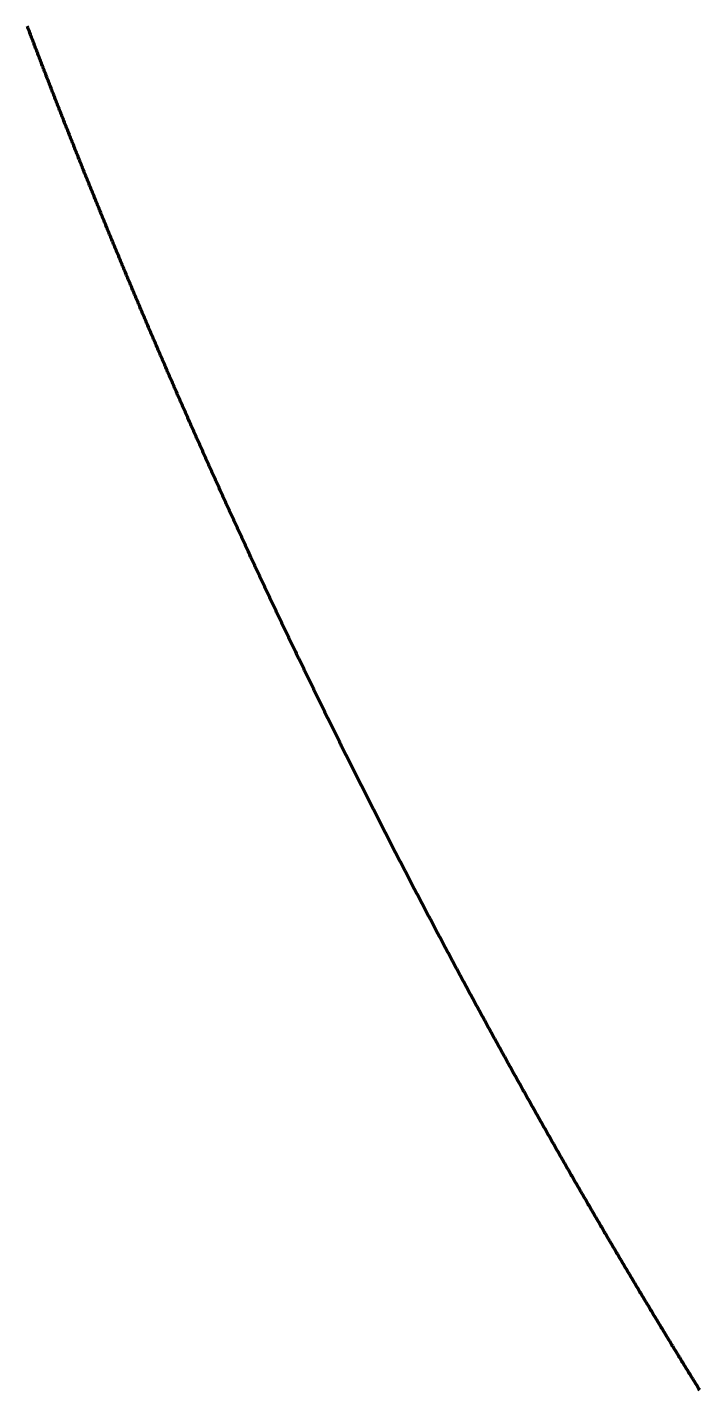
# Model space of a CAD drawing. Header units: metres. Extents: x 84843 to 90196, y 2281619 to 2289011.
# Drawn here: x 86929.4 to 87157.4, y 2286700.7 to 2287162.6 of the extents above; entities that cross this region are included whole.
import ezdxf

# ---------------------------------------------------------------- set-up
doc = ezdxf.new("R2010")
doc.units = ezdxf.units.M
doc.layers.add('Linje - 1', color=5, linetype='Continuous', lineweight=200)

msp = doc.modelspace()

# ---------------------------------------------------------------- linework, layer by layer
at = {"layer": 'Linje - 1'}
msp.add_polyline3d([(87157.44, 2286700.48, 53.25), (87157.17, 2286700.9, 53.26), (87156.91, 2286701.33, 53.27), (87156.65, 2286701.76, 53.28), (87156.39, 2286702.18, 53.29), (87156.12, 2286702.61, 53.3), (87155.86, 2286703.03, 53.31), (87155.6, 2286703.46, 53.32), (87155.34, 2286703.88, 53.33), (87155.07, 2286704.31, 53.34), (87154.81, 2286704.73, 53.35), (87154.55, 2286705.16, 53.36), (87154.29, 2286705.59, 53.37), (87154.03, 2286706.01, 53.38), (87153.76, 2286706.44, 53.39), (87153.5, 2286706.86, 53.4), (87153.24, 2286707.29, 53.41), (87152.98, 2286707.72, 53.42), (87152.72, 2286708.14, 53.43), (87152.46, 2286708.57, 53.44), (87152.19, 2286708.99, 53.45), (87151.93, 2286709.42, 53.46), (87151.67, 2286709.85, 53.47), (87151.41, 2286710.27, 53.48), (87151.15, 2286710.7, 53.49), (87150.89, 2286711.13, 53.5), (87150.63, 2286711.55, 53.51), (87150.37, 2286711.98, 53.52), (87150.11, 2286712.41, 53.53), (87149.84, 2286712.83, 53.54), (87149.58, 2286713.26, 53.55), (87149.32, 2286713.69, 53.56), (87149.06, 2286714.11, 53.57), (87148.8, 2286714.54, 53.58), (87148.54, 2286714.97, 53.59), (87148.28, 2286715.39, 53.6), (87148.02, 2286715.82, 53.61), (87147.76, 2286716.25, 53.62), (87147.5, 2286716.68, 53.63), (87147.24, 2286717.1, 53.64), (87146.98, 2286717.53, 53.65), (87146.72, 2286717.96, 53.66), (87146.46, 2286718.38, 53.67), (87146.2, 2286718.81, 53.68), (87145.94, 2286719.24, 53.69), (87145.68, 2286719.67, 53.7), (87145.43, 2286720.09, 53.71), (87145.17, 2286720.52, 53.72), (87144.91, 2286720.95, 53.73), (87144.65, 2286721.38, 53.74), (87144.39, 2286721.8, 53.75), (87144.13, 2286722.23, 53.76), (87143.87, 2286722.66, 53.77), (87143.61, 2286723.09, 53.78), (87143.35, 2286723.52, 53.79), (87143.09, 2286723.94, 53.8), (87142.84, 2286724.37, 53.81), (87142.58, 2286724.8, 53.82), (87142.32, 2286725.23, 53.83), (87142.06, 2286725.66, 53.84), (87141.8, 2286726.08, 53.85), (87141.54, 2286726.51, 53.86), (87141.29, 2286726.94, 53.87), (87141.03, 2286727.37, 53.88), (87140.77, 2286727.8, 53.89), (87140.51, 2286728.22, 53.9), (87140.26, 2286728.65, 53.91), (87140, 2286729.08, 53.92), (87139.74, 2286729.51, 53.93), (87139.48, 2286729.94, 53.94), (87139.22, 2286730.37, 53.95), (87138.97, 2286730.8, 53.96), (87138.71, 2286731.23, 53.97), (87138.45, 2286731.65, 53.98), (87138.2, 2286732.08, 53.99), (87137.94, 2286732.51, 54), (87137.68, 2286732.94, 54.01), (87137.43, 2286733.37, 54.02), (87137.17, 2286733.8, 54.03), (87136.91, 2286734.23, 54.04), (87136.65, 2286734.66, 54.05), (87136.4, 2286735.09, 54.06), (87136.14, 2286735.51, 54.07), (87135.89, 2286735.94, 54.08), (87135.63, 2286736.37, 54.09), (87135.37, 2286736.8, 54.1), (87135.12, 2286737.23, 54.11), (87134.86, 2286737.66, 54.12), (87134.6, 2286738.09, 54.13), (87134.35, 2286738.52, 54.14), (87134.09, 2286738.95, 54.15), (87133.84, 2286739.38, 54.16), (87133.58, 2286739.81, 54.17), (87133.33, 2286740.24, 54.18), (87133.07, 2286740.67, 54.19), (87132.81, 2286741.1, 54.2), (87132.56, 2286741.53, 54.21), (87132.3, 2286741.96, 54.22), (87132.05, 2286742.39, 54.23), (87131.79, 2286742.82, 54.24), (87131.54, 2286743.25, 54.25), (87131.28, 2286743.68, 54.26), (87131.03, 2286744.11, 54.27), (87130.77, 2286744.54, 54.28), (87130.52, 2286744.97, 54.29), (87130.26, 2286745.4, 54.3), (87130.01, 2286745.83, 54.31), (87129.76, 2286746.26, 54.32), (87129.5, 2286746.69, 54.33), (87129.25, 2286747.12, 54.34), (87128.99, 2286747.55, 54.35), (87128.74, 2286747.98, 54.36), (87128.48, 2286748.41, 54.37), (87128.23, 2286748.84, 54.38), (87127.98, 2286749.27, 54.39), (87127.72, 2286749.71, 54.4), (87127.47, 2286750.14, 54.41), (87127.22, 2286750.57, 54.42), (87126.96, 2286751, 54.43), (87126.71, 2286751.43, 54.44), (87126.45, 2286751.86, 54.45), (87126.2, 2286752.29, 54.46), (87125.95, 2286752.72, 54.47), (87125.69, 2286753.15, 54.48), (87125.44, 2286753.58, 54.49), (87125.19, 2286754.02, 54.5), (87124.94, 2286754.45, 54.51), (87124.68, 2286754.88, 54.52), (87124.43, 2286755.31, 54.53), (87124.18, 2286755.74, 54.54), (87123.92, 2286756.17, 54.55), (87123.67, 2286756.6, 54.56), (87123.42, 2286757.04, 54.57), (87123.17, 2286757.47, 54.58), (87122.91, 2286757.9, 54.59), (87122.66, 2286758.33, 54.6), (87122.41, 2286758.76, 54.61), (87122.16, 2286759.19, 54.62), (87121.91, 2286759.63, 54.63), (87121.65, 2286760.06, 54.64), (87121.4, 2286760.49, 54.65), (87121.15, 2286760.92, 54.66), (87120.9, 2286761.35, 54.67), (87120.65, 2286761.79, 54.68), (87120.4, 2286762.22, 54.69), (87120.14, 2286762.65, 54.7), (87119.89, 2286763.08, 54.71), (87119.64, 2286763.51, 54.72), (87119.39, 2286763.95, 54.73), (87119.14, 2286764.38, 54.74), (87118.89, 2286764.81, 54.75), (87118.64, 2286765.24, 54.76), (87118.39, 2286765.68, 54.77), (87118.14, 2286766.11, 54.78), (87117.88, 2286766.54, 54.79), (87117.63, 2286766.97, 54.8), (87117.38, 2286767.41, 54.81), (87117.13, 2286767.84, 54.82), (87116.88, 2286768.27, 54.83), (87116.63, 2286768.71, 54.84), (87116.38, 2286769.14, 54.85), (87116.13, 2286769.57, 54.86), (87115.88, 2286770, 54.87), (87115.63, 2286770.44, 54.88), (87115.38, 2286770.87, 54.89), (87115.13, 2286771.3, 54.9), (87114.88, 2286771.74, 54.91), (87114.63, 2286772.17, 54.92), (87114.38, 2286772.6, 54.93), (87114.13, 2286773.04, 54.94), (87113.88, 2286773.47, 54.95), (87113.63, 2286773.9, 54.96), (87113.39, 2286774.34, 54.97), (87113.14, 2286774.77, 54.98), (87112.89, 2286775.2, 54.99), (87112.64, 2286775.64, 55), (87112.39, 2286776.07, 55.01), (87112.14, 2286776.5, 55.02), (87111.89, 2286776.94, 55.03), (87111.64, 2286777.37, 55.04), (87111.39, 2286777.81, 55.05), (87111.15, 2286778.24, 55.06), (87110.9, 2286778.67, 55.07), (87110.65, 2286779.11, 55.08), (87110.4, 2286779.54, 55.09), (87110.15, 2286779.97, 55.1), (87109.9, 2286780.41, 55.11), (87109.66, 2286780.84, 55.12), (87109.41, 2286781.28, 55.13), (87109.16, 2286781.71, 55.14), (87108.91, 2286782.15, 55.15), (87108.66, 2286782.58, 55.16), (87108.42, 2286783.01, 55.17), (87108.17, 2286783.45, 55.18), (87107.92, 2286783.88, 55.19), (87107.67, 2286784.32, 55.2), (87107.43, 2286784.75, 55.21), (87107.18, 2286785.19, 55.22), (87106.93, 2286785.62, 55.23), (87106.68, 2286786.06, 55.24), (87106.44, 2286786.49, 55.25), (87106.19, 2286786.93, 55.26), (87105.94, 2286787.36, 55.27), (87105.7, 2286787.8, 55.28), (87105.45, 2286788.23, 55.29), (87105.2, 2286788.66, 55.3), (87104.96, 2286789.1, 55.31), (87104.71, 2286789.53, 55.32), (87104.46, 2286789.97, 55.33), (87104.22, 2286790.41, 55.34), (87103.97, 2286790.84, 55.35), (87103.73, 2286791.28, 55.36), (87103.48, 2286791.71, 55.37), (87103.23, 2286792.15, 55.38), (87102.99, 2286792.58, 55.39), (87102.74, 2286793.02, 55.4), (87102.5, 2286793.45, 55.41), (87102.25, 2286793.89, 55.42), (87102, 2286794.32, 55.43), (87101.76, 2286794.76, 55.44), (87101.51, 2286795.19, 55.45), (87101.27, 2286795.63, 55.46), (87101.02, 2286796.07, 55.47), (87100.78, 2286796.5, 55.48), (87100.53, 2286796.94, 55.49), (87100.29, 2286797.37, 55.5), (87100.04, 2286797.81, 55.51), (87099.8, 2286798.25, 55.52), (87099.55, 2286798.68, 55.53), (87099.31, 2286799.12, 55.54), (87099.06, 2286799.55, 55.55), (87098.82, 2286799.99, 55.56), (87098.57, 2286800.43, 55.57), (87098.33, 2286800.86, 55.58), (87098.09, 2286801.3, 55.59), (87097.84, 2286801.73, 55.6), (87097.6, 2286802.17, 55.61), (87097.35, 2286802.61, 55.62), (87097.11, 2286803.04, 55.63), (87096.87, 2286803.48, 55.64), (87096.62, 2286803.92, 55.65), (87096.38, 2286804.35, 55.66), (87096.13, 2286804.79, 55.67), (87095.89, 2286805.23, 55.68), (87095.65, 2286805.66, 55.69), (87095.4, 2286806.1, 55.7), (87095.16, 2286806.54, 55.71), (87094.92, 2286806.97, 55.72), (87094.67, 2286807.41, 55.73), (87094.43, 2286807.85, 55.74), (87094.19, 2286808.28, 55.75), (87093.95, 2286808.72, 55.76), (87093.7, 2286809.16, 55.77), (87093.46, 2286809.6, 55.78), (87093.22, 2286810.03, 55.79), (87092.97, 2286810.47, 55.8), (87092.73, 2286810.91, 55.81), (87092.49, 2286811.34, 55.82), (87092.25, 2286811.78, 55.83), (87092.01, 2286812.22, 55.84), (87091.76, 2286812.66, 55.85), (87091.52, 2286813.09, 55.86), (87091.28, 2286813.53, 55.87), (87091.04, 2286813.97, 55.88), (87090.79, 2286814.41, 55.89), (87090.55, 2286814.84, 55.9), (87090.31, 2286815.28, 55.91), (87090.07, 2286815.72, 55.92), (87089.83, 2286816.16, 55.93), (87089.59, 2286816.6, 55.94), (87089.35, 2286817.03, 55.95), (87089.1, 2286817.47, 55.96), (87088.86, 2286817.91, 55.97), (87088.62, 2286818.35, 55.98), (87088.38, 2286818.78, 55.99), (87088.14, 2286819.22, 56), (87087.9, 2286819.66, 56.01), (87087.66, 2286820.1, 56.02), (87087.42, 2286820.54, 56.03), (87087.18, 2286820.98, 56.04), (87086.94, 2286821.41, 56.05), (87086.7, 2286821.85, 56.06), (87086.46, 2286822.29, 56.07), (87086.21, 2286822.73, 56.08), (87085.97, 2286823.17, 56.09), (87085.73, 2286823.61, 56.1), (87085.49, 2286824.05, 56.11), (87085.25, 2286824.48, 56.12), (87085.01, 2286824.92, 56.13), (87084.77, 2286825.36, 56.14), (87084.53, 2286825.8, 56.15), (87084.3, 2286826.24, 56.16), (87084.06, 2286826.68, 56.17), (87083.82, 2286827.12, 56.18), (87083.58, 2286827.56, 56.19), (87083.34, 2286827.99, 56.2), (87083.1, 2286828.43, 56.21), (87082.86, 2286828.87, 56.22), (87082.62, 2286829.31, 56.23), (87082.38, 2286829.75, 56.24), (87082.14, 2286830.19, 56.25), (87081.9, 2286830.63, 56.26), (87081.66, 2286831.07, 56.27), (87081.43, 2286831.51, 56.28), (87081.19, 2286831.95, 56.29), (87080.95, 2286832.39, 56.3), (87080.71, 2286832.83, 56.31), (87080.47, 2286833.27, 56.32), (87080.23, 2286833.71, 56.32), (87079.99, 2286834.14, 56.33), (87079.76, 2286834.58, 56.34), (87079.52, 2286835.02, 56.35), (87079.28, 2286835.46, 56.36), (87079.04, 2286835.9, 56.37), (87078.8, 2286836.34, 56.38), (87078.57, 2286836.78, 56.39), (87078.33, 2286837.22, 56.4), (87078.09, 2286837.66, 56.41), (87077.85, 2286838.1, 56.42), (87077.62, 2286838.54, 56.42), (87077.38, 2286838.98, 56.43), (87077.14, 2286839.42, 56.44), (87076.91, 2286839.86, 56.45), (87076.67, 2286840.3, 56.46), (87076.43, 2286840.74, 56.47), (87076.19, 2286841.18, 56.48), (87075.96, 2286841.62, 56.49), (87075.72, 2286842.07, 56.5), (87075.48, 2286842.51, 56.5), (87075.25, 2286842.95, 56.51), (87075.01, 2286843.39, 56.52), (87074.77, 2286843.83, 56.53), (87074.54, 2286844.27, 56.54), (87074.3, 2286844.71, 56.55), (87074.07, 2286845.15, 56.56), (87073.83, 2286845.59, 56.56), (87073.59, 2286846.03, 56.57), (87073.36, 2286846.47, 56.58), (87073.12, 2286846.91, 56.59), (87072.89, 2286847.35, 56.6), (87072.65, 2286847.79, 56.61), (87072.41, 2286848.24, 56.61), (87072.18, 2286848.68, 56.62), (87071.94, 2286849.12, 56.63), (87071.71, 2286849.56, 56.64), (87071.47, 2286850, 56.65), (87071.24, 2286850.44, 56.66), (87071, 2286850.88, 56.66), (87070.77, 2286851.32, 56.67), (87070.53, 2286851.77, 56.68), (87070.3, 2286852.21, 56.69), (87070.06, 2286852.65, 56.7), (87069.83, 2286853.09, 56.7), (87069.59, 2286853.53, 56.71), (87069.36, 2286853.97, 56.72), (87069.12, 2286854.41, 56.73), (87068.89, 2286854.86, 56.73), (87068.66, 2286855.3, 56.74), (87068.42, 2286855.74, 56.75), (87068.19, 2286856.18, 56.76), (87067.95, 2286856.62, 56.77), (87067.72, 2286857.06, 56.77), (87067.49, 2286857.51, 56.78), (87067.25, 2286857.95, 56.79), (87067.02, 2286858.39, 56.8), (87066.78, 2286858.83, 56.8), (87066.55, 2286859.27, 56.81), (87066.32, 2286859.72, 56.82), (87066.08, 2286860.16, 56.83), (87065.85, 2286860.6, 56.83), (87065.62, 2286861.04, 56.84), (87065.38, 2286861.49, 56.85), (87065.15, 2286861.93, 56.86), (87064.92, 2286862.37, 56.86), (87064.69, 2286862.81, 56.87), (87064.45, 2286863.26, 56.88), (87064.22, 2286863.7, 56.88), (87063.99, 2286864.14, 56.89), (87063.75, 2286864.58, 56.9), (87063.52, 2286865.03, 56.91), (87063.29, 2286865.47, 56.91), (87063.06, 2286865.91, 56.92), (87062.83, 2286866.35, 56.93), (87062.59, 2286866.8, 56.93), (87062.36, 2286867.24, 56.94), (87062.13, 2286867.68, 56.95), (87061.9, 2286868.13, 56.95), (87061.67, 2286868.57, 56.96), (87061.43, 2286869.01, 56.97), (87061.2, 2286869.45, 56.98), (87060.97, 2286869.9, 56.98), (87060.74, 2286870.34, 56.99), (87060.51, 2286870.78, 57), (87060.28, 2286871.23, 57), (87060.04, 2286871.67, 57.01), (87059.81, 2286872.11, 57.02), (87059.58, 2286872.56, 57.02), (87059.35, 2286873, 57.03), (87059.12, 2286873.44, 57.03), (87058.89, 2286873.89, 57.04), (87058.66, 2286874.33, 57.05), (87058.43, 2286874.78, 57.05), (87058.2, 2286875.22, 57.06), (87057.97, 2286875.66, 57.07), (87057.74, 2286876.11, 57.07), (87057.51, 2286876.55, 57.08), (87057.28, 2286876.99, 57.09), (87057.05, 2286877.44, 57.09), (87056.82, 2286877.88, 57.1), (87056.59, 2286878.33, 57.1), (87056.36, 2286878.77, 57.11), (87056.13, 2286879.21, 57.12), (87055.9, 2286879.66, 57.12), (87055.67, 2286880.1, 57.13), (87055.44, 2286880.55, 57.13), (87055.21, 2286880.99, 57.14), (87054.98, 2286881.43, 57.15), (87054.75, 2286881.88, 57.15), (87054.52, 2286882.32, 57.16), (87054.29, 2286882.77, 57.16), (87054.06, 2286883.21, 57.17), (87053.83, 2286883.66, 57.18), (87053.6, 2286884.1, 57.18), (87053.37, 2286884.55, 57.19), (87053.14, 2286884.99, 57.19), (87052.92, 2286885.43, 57.2), (87052.69, 2286885.88, 57.2), (87052.46, 2286886.32, 57.21), (87052.23, 2286886.77, 57.22), (87052, 2286887.21, 57.22), (87051.77, 2286887.66, 57.23), (87051.55, 2286888.1, 57.23), (87051.32, 2286888.55, 57.24), (87051.09, 2286888.99, 57.24), (87050.86, 2286889.44, 57.25), (87050.63, 2286889.88, 57.25), (87050.41, 2286890.33, 57.26), (87050.18, 2286890.77, 57.26), (87049.95, 2286891.22, 57.27), (87049.72, 2286891.66, 57.27), (87049.5, 2286892.11, 57.28), (87049.27, 2286892.55, 57.28), (87049.04, 2286893, 57.29), (87048.81, 2286893.44, 57.29), (87048.59, 2286893.89, 57.3), (87048.36, 2286894.34, 57.3), (87048.13, 2286894.78, 57.31), (87047.91, 2286895.23, 57.31), (87047.68, 2286895.67, 57.32), (87047.45, 2286896.12, 57.32), (87047.23, 2286896.56, 57.33), (87047, 2286897.01, 57.33), (87046.77, 2286897.46, 57.34), (87046.55, 2286897.9, 57.34), (87046.32, 2286898.35, 57.35), (87046.09, 2286898.79, 57.35), (87045.87, 2286899.24, 57.36), (87045.64, 2286899.68, 57.36), (87045.41, 2286900.13, 57.37), (87045.19, 2286900.58, 57.37), (87044.96, 2286901.02, 57.38), (87044.74, 2286901.47, 57.38), (87044.51, 2286901.92, 57.39), (87044.29, 2286902.36, 57.39), (87044.06, 2286902.81, 57.39), (87043.84, 2286903.25, 57.4), (87043.61, 2286903.7, 57.4), (87043.38, 2286904.15, 57.41), (87043.16, 2286904.59, 57.41), (87042.93, 2286905.04, 57.42), (87042.71, 2286905.49, 57.42), (87042.48, 2286905.93, 57.42), (87042.26, 2286906.38, 57.43), (87042.03, 2286906.83, 57.43), (87041.81, 2286907.27, 57.44), (87041.59, 2286907.72, 57.44), (87041.36, 2286908.17, 57.45), (87041.14, 2286908.61, 57.45), (87040.91, 2286909.06, 57.45), (87040.69, 2286909.51, 57.46), (87040.46, 2286909.95, 57.46), (87040.24, 2286910.4, 57.47), (87040.02, 2286910.85, 57.47), (87039.79, 2286911.29, 57.47), (87039.57, 2286911.74, 57.48), (87039.34, 2286912.19, 57.48), (87039.12, 2286912.64, 57.48), (87038.9, 2286913.08, 57.49), (87038.67, 2286913.53, 57.49), (87038.45, 2286913.98, 57.5), (87038.23, 2286914.42, 57.5), (87038, 2286914.87, 57.5), (87037.78, 2286915.32, 57.51), (87037.56, 2286915.77, 57.51), (87037.33, 2286916.21, 57.51), (87037.11, 2286916.66, 57.52), (87036.89, 2286917.11, 57.52), (87036.67, 2286917.56, 57.52), (87036.44, 2286918.01, 57.53), (87036.22, 2286918.45, 57.53), (87036, 2286918.9, 57.53), (87035.78, 2286919.35, 57.54), (87035.55, 2286919.8, 57.54), (87035.33, 2286920.24, 57.54), (87035.11, 2286920.69, 57.55), (87034.89, 2286921.14, 57.55), (87034.66, 2286921.59, 57.55), (87034.44, 2286922.04, 57.56), (87034.22, 2286922.48, 57.56), (87034, 2286922.93, 57.56), (87033.78, 2286923.38, 57.56), (87033.56, 2286923.83, 57.57), (87033.33, 2286924.28, 57.57), (87033.11, 2286924.73, 57.57), (87032.89, 2286925.17, 57.58), (87032.67, 2286925.62, 57.58), (87032.45, 2286926.07, 57.58), (87032.23, 2286926.52, 57.58), (87032.01, 2286926.97, 57.59), (87031.79, 2286927.42, 57.59), (87031.56, 2286927.86, 57.59), (87031.34, 2286928.31, 57.6), (87031.12, 2286928.76, 57.6), (87030.9, 2286929.21, 57.6), (87030.68, 2286929.66, 57.6), (87030.46, 2286930.11, 57.61), (87030.24, 2286930.56, 57.61), (87030.02, 2286931.01, 57.61), (87029.8, 2286931.45, 57.61), (87029.58, 2286931.9, 57.62), (87029.36, 2286932.35, 57.62), (87029.14, 2286932.8, 57.62), (87028.92, 2286933.25, 57.62), (87028.7, 2286933.7, 57.63), (87028.48, 2286934.15, 57.63), (87028.26, 2286934.6, 57.63), (87028.04, 2286935.05, 57.63), (87027.82, 2286935.5, 57.63), (87027.6, 2286935.95, 57.64), (87027.38, 2286936.4, 57.64), (87027.16, 2286936.84, 57.64), (87026.95, 2286937.29, 57.64), (87026.73, 2286937.74, 57.64), (87026.51, 2286938.19, 57.65), (87026.29, 2286938.64, 57.65), (87026.07, 2286939.09, 57.65), (87025.85, 2286939.54, 57.65), (87025.63, 2286939.99, 57.65), (87025.41, 2286940.44, 57.66), (87025.2, 2286940.89, 57.66), (87024.98, 2286941.34, 57.66), (87024.76, 2286941.79, 57.66), (87024.54, 2286942.24, 57.66), (87024.32, 2286942.69, 57.66), (87024.1, 2286943.14, 57.67), (87023.89, 2286943.59, 57.67), (87023.67, 2286944.04, 57.67), (87023.45, 2286944.49, 57.67), (87023.23, 2286944.94, 57.67), (87023.02, 2286945.39, 57.67), (87022.8, 2286945.84, 57.67), (87022.58, 2286946.29, 57.68), (87022.36, 2286946.74, 57.68), (87022.15, 2286947.19, 57.68), (87021.93, 2286947.64, 57.68), (87021.71, 2286948.09, 57.68), (87021.49, 2286948.54, 57.68), (87021.28, 2286948.99, 57.68), (87021.06, 2286949.44, 57.69), (87020.84, 2286949.89, 57.69), (87020.63, 2286950.34, 57.69), (87020.41, 2286950.8, 57.69), (87020.19, 2286951.25, 57.69), (87019.98, 2286951.7, 57.69), (87019.76, 2286952.15, 57.69), (87019.55, 2286952.6, 57.69), (87019.33, 2286953.05, 57.69), (87019.11, 2286953.5, 57.69), (87018.9, 2286953.95, 57.7), (87018.68, 2286954.4, 57.7), (87018.47, 2286954.85, 57.7), (87018.25, 2286955.3, 57.7), (87018.03, 2286955.76, 57.7), (87017.82, 2286956.21, 57.7), (87017.6, 2286956.66, 57.7), (87017.39, 2286957.11, 57.7), (87017.17, 2286957.56, 57.7), (87016.96, 2286958.01, 57.7), (87016.74, 2286958.46, 57.7), (87016.53, 2286958.91, 57.7), (87016.31, 2286959.37, 57.7), (87016.1, 2286959.82, 57.7), (87015.88, 2286960.27, 57.7), (87015.67, 2286960.72, 57.7), (87015.45, 2286961.17, 57.7), (87015.24, 2286961.62, 57.71), (87015.02, 2286962.07, 57.71), (87014.81, 2286962.53, 57.71), (87014.59, 2286962.98, 57.71), (87014.38, 2286963.43, 57.71), (87014.17, 2286963.88, 57.71), (87013.95, 2286964.33, 57.71), (87013.74, 2286964.79, 57.71), (87013.52, 2286965.24, 57.71), (87013.31, 2286965.69, 57.71), (87013.1, 2286966.14, 57.71), (87012.88, 2286966.59, 57.71), (87012.67, 2286967.05, 57.71), (87012.45, 2286967.5, 57.71), (87012.24, 2286967.95, 57.71), (87012.03, 2286968.4, 57.71), (87011.81, 2286968.85, 57.71), (87011.6, 2286969.31, 57.71), (87011.39, 2286969.76, 57.71), (87011.18, 2286970.21, 57.71), (87010.96, 2286970.66, 57.71), (87010.75, 2286971.12, 57.71), (87010.54, 2286971.57, 57.7), (87010.32, 2286972.02, 57.7), (87010.11, 2286972.47, 57.7), (87009.9, 2286972.93, 57.7), (87009.69, 2286973.38, 57.7), (87009.47, 2286973.83, 57.7), (87009.26, 2286974.28, 57.7), (87009.05, 2286974.74, 57.7), (87008.84, 2286975.19, 57.7), (87008.63, 2286975.64, 57.7), (87008.41, 2286976.1, 57.7), (87008.2, 2286976.55, 57.7), (87007.99, 2286977, 57.7), (87007.78, 2286977.45, 57.7), (87007.57, 2286977.91, 57.7), (87007.36, 2286978.36, 57.7), (87007.14, 2286978.81, 57.7), (87006.93, 2286979.27, 57.69), (87006.72, 2286979.72, 57.69), (87006.51, 2286980.17, 57.69), (87006.3, 2286980.63, 57.69), (87006.09, 2286981.08, 57.69), (87005.88, 2286981.53, 57.69), (87005.67, 2286981.99, 57.69), (87005.46, 2286982.44, 57.69), (87005.25, 2286982.89, 57.69), (87005.03, 2286983.35, 57.68), (87004.82, 2286983.8, 57.68), (87004.61, 2286984.25, 57.68), (87004.4, 2286984.71, 57.68), (87004.19, 2286985.16, 57.68), (87003.98, 2286985.61, 57.68), (87003.77, 2286986.07, 57.68), (87003.56, 2286986.52, 57.68), (87003.35, 2286986.98, 57.67), (87003.14, 2286987.43, 57.67), (87002.93, 2286987.88, 57.67), (87002.72, 2286988.34, 57.67), (87002.51, 2286988.79, 57.67), (87002.3, 2286989.25, 57.67), (87002.1, 2286989.7, 57.67), (87001.89, 2286990.15, 57.66), (87001.68, 2286990.61, 57.66), (87001.47, 2286991.06, 57.66), (87001.26, 2286991.52, 57.66), (87001.05, 2286991.97, 57.66), (87000.84, 2286992.42, 57.66), (87000.63, 2286992.88, 57.65), (87000.42, 2286993.33, 57.65), (87000.21, 2286993.79, 57.65), (87000.01, 2286994.24, 57.65), (86999.8, 2286994.7, 57.65), (86999.59, 2286995.15, 57.64), (86999.38, 2286995.61, 57.64), (86999.17, 2286996.06, 57.64), (86998.96, 2286996.51, 57.64), (86998.76, 2286996.97, 57.64), (86998.55, 2286997.42, 57.63), (86998.34, 2286997.88, 57.63), (86998.13, 2286998.33, 57.63), (86997.92, 2286998.79, 57.63), (86997.72, 2286999.24, 57.62), (86997.51, 2286999.7, 57.62), (86997.3, 2287000.15, 57.62), (86997.09, 2287000.61, 57.62), (86996.89, 2287001.06, 57.62), (86996.68, 2287001.52, 57.61), (86996.47, 2287001.97, 57.61), (86996.27, 2287002.43, 57.61), (86996.06, 2287002.88, 57.61), (86995.85, 2287003.34, 57.6), (86995.65, 2287003.79, 57.6), (86995.44, 2287004.25, 57.6), (86995.23, 2287004.7, 57.6), (86995.03, 2287005.16, 57.59), (86994.82, 2287005.61, 57.59), (86994.61, 2287006.07, 57.59), (86994.41, 2287006.53, 57.58), (86994.2, 2287006.98, 57.58), (86993.99, 2287007.44, 57.58), (86993.79, 2287007.89, 57.58), (86993.58, 2287008.35, 57.57), (86993.38, 2287008.8, 57.57), (86993.17, 2287009.26, 57.57), (86992.96, 2287009.71, 57.56), (86992.76, 2287010.17, 57.56), (86992.55, 2287010.63, 57.56), (86992.35, 2287011.08, 57.56), (86992.14, 2287011.54, 57.55), (86991.94, 2287011.99, 57.55), (86991.73, 2287012.45, 57.55), (86991.53, 2287012.91, 57.54), (86991.32, 2287013.36, 57.54), (86991.12, 2287013.82, 57.54), (86990.91, 2287014.27, 57.53), (86990.71, 2287014.73, 57.53), (86990.5, 2287015.19, 57.53), (86990.3, 2287015.64, 57.52), (86990.09, 2287016.1, 57.52), (86989.89, 2287016.56, 57.52), (86989.68, 2287017.01, 57.51), (86989.48, 2287017.47, 57.51), (86989.28, 2287017.92, 57.51), (86989.07, 2287018.38, 57.5), (86988.87, 2287018.84, 57.5), (86988.66, 2287019.29, 57.49), (86988.46, 2287019.75, 57.49), (86988.26, 2287020.21, 57.49), (86988.05, 2287020.66, 57.48), (86987.85, 2287021.12, 57.48), (86987.65, 2287021.58, 57.48), (86987.44, 2287022.03, 57.47), (86987.24, 2287022.49, 57.47), (86987.04, 2287022.95, 57.46), (86986.83, 2287023.4, 57.46), (86986.63, 2287023.86, 57.46), (86986.43, 2287024.32, 57.45), (86986.22, 2287024.78, 57.45), (86986.02, 2287025.23, 57.44), (86985.82, 2287025.69, 57.44), (86985.62, 2287026.15, 57.44), (86985.41, 2287026.6, 57.43), (86985.21, 2287027.06, 57.43), (86985.01, 2287027.52, 57.42), (86984.81, 2287027.97, 57.42), (86984.6, 2287028.43, 57.42), (86984.4, 2287028.89, 57.41), (86984.2, 2287029.35, 57.41), (86984, 2287029.8, 57.4), (86983.8, 2287030.26, 57.4), (86983.59, 2287030.72, 57.39), (86983.39, 2287031.18, 57.39), (86983.19, 2287031.63, 57.38), (86982.99, 2287032.09, 57.38), (86982.79, 2287032.55, 57.38), (86982.59, 2287033.01, 57.37), (86982.38, 2287033.46, 57.37), (86982.18, 2287033.92, 57.36), (86981.98, 2287034.38, 57.36), (86981.78, 2287034.84, 57.35), (86981.58, 2287035.3, 57.35), (86981.38, 2287035.75, 57.34), (86981.18, 2287036.21, 57.34), (86980.98, 2287036.67, 57.33), (86980.78, 2287037.13, 57.33), (86980.58, 2287037.59, 57.32), (86980.38, 2287038.04, 57.32), (86980.18, 2287038.5, 57.31), (86979.98, 2287038.96, 57.31), (86979.77, 2287039.42, 57.3), (86979.57, 2287039.88, 57.3), (86979.37, 2287040.33, 57.29), (86979.17, 2287040.79, 57.29), (86978.97, 2287041.25, 57.28), (86978.78, 2287041.71, 57.28), (86978.58, 2287042.17, 57.27), (86978.38, 2287042.63, 57.27), (86978.18, 2287043.08, 57.26), (86977.98, 2287043.54, 57.26), (86977.78, 2287044, 57.25), (86977.58, 2287044.46, 57.25), (86977.38, 2287044.92, 57.24), (86977.18, 2287045.38, 57.24), (86976.98, 2287045.84, 57.23), (86976.78, 2287046.29, 57.23), (86976.58, 2287046.75, 57.22), (86976.38, 2287047.21, 57.21), (86976.19, 2287047.67, 57.21), (86975.99, 2287048.13, 57.2), (86975.79, 2287048.59, 57.2), (86975.59, 2287049.05, 57.19), (86975.39, 2287049.51, 57.19), (86975.19, 2287049.97, 57.18), (86975, 2287050.43, 57.17), (86974.8, 2287050.88, 57.17), (86974.6, 2287051.34, 57.16), (86974.4, 2287051.8, 57.16), (86974.2, 2287052.26, 57.15), (86974.01, 2287052.72, 57.15), (86973.81, 2287053.18, 57.14), (86973.61, 2287053.64, 57.13), (86973.41, 2287054.1, 57.13), (86973.22, 2287054.56, 57.12), (86973.02, 2287055.02, 57.12), (86972.82, 2287055.48, 57.11), (86972.62, 2287055.94, 57.1), (86972.43, 2287056.4, 57.1), (86972.23, 2287056.86, 57.09), (86972.03, 2287057.32, 57.08), (86971.84, 2287057.77, 57.08), (86971.64, 2287058.23, 57.07), (86971.44, 2287058.69, 57.07), (86971.25, 2287059.15, 57.06), (86971.05, 2287059.61, 57.05), (86970.85, 2287060.07, 57.05), (86970.66, 2287060.53, 57.04), (86970.46, 2287060.99, 57.03), (86970.26, 2287061.45, 57.03), (86970.07, 2287061.91, 57.02), (86969.87, 2287062.37, 57.01), (86969.68, 2287062.83, 57.01), (86969.48, 2287063.29, 57), (86969.29, 2287063.75, 56.99), (86969.09, 2287064.21, 56.99), (86968.89, 2287064.67, 56.98), (86968.7, 2287065.13, 56.97), (86968.5, 2287065.59, 56.97), (86968.31, 2287066.05, 56.96), (86968.11, 2287066.51, 56.95), (86967.92, 2287066.98, 56.95), (86967.72, 2287067.44, 56.94), (86967.53, 2287067.9, 56.93), (86967.33, 2287068.36, 56.93), (86967.14, 2287068.82, 56.92), (86966.94, 2287069.28, 56.91), (86966.75, 2287069.74, 56.9), (86966.55, 2287070.2, 56.9), (86966.36, 2287070.66, 56.89), (86966.17, 2287071.12, 56.88), (86965.97, 2287071.58, 56.88), (86965.78, 2287072.04, 56.87), (86965.58, 2287072.5, 56.86), (86965.39, 2287072.96, 56.85), (86965.2, 2287073.42, 56.85), (86965, 2287073.89, 56.84), (86964.81, 2287074.35, 56.83), (86964.61, 2287074.81, 56.83), (86964.42, 2287075.27, 56.82), (86964.23, 2287075.73, 56.81), (86964.03, 2287076.19, 56.8), (86963.84, 2287076.65, 56.8), (86963.65, 2287077.11, 56.79), (86963.45, 2287077.57, 56.78), (86963.26, 2287078.03, 56.77), (86963.07, 2287078.5, 56.76), (86962.88, 2287078.96, 56.76), (86962.68, 2287079.42, 56.75), (86962.49, 2287079.88, 56.74), (86962.3, 2287080.34, 56.73), (86962.1, 2287080.8, 56.73), (86961.91, 2287081.26, 56.72), (86961.72, 2287081.73, 56.71), (86961.53, 2287082.19, 56.7), (86961.34, 2287082.65, 56.69), (86961.14, 2287083.11, 56.69), (86960.95, 2287083.57, 56.68), (86960.76, 2287084.03, 56.67), (86960.57, 2287084.5, 56.66), (86960.38, 2287084.96, 56.65), (86960.18, 2287085.42, 56.65), (86959.99, 2287085.88, 56.64), (86959.8, 2287086.34, 56.63), (86959.61, 2287086.8, 56.62), (86959.42, 2287087.27, 56.61), (86959.23, 2287087.73, 56.61), (86959.04, 2287088.19, 56.6), (86958.84, 2287088.65, 56.59), (86958.65, 2287089.12, 56.58), (86958.46, 2287089.58, 56.57), (86958.27, 2287090.04, 56.56), (86958.08, 2287090.5, 56.55), (86957.89, 2287090.96, 56.55), (86957.7, 2287091.43, 56.54), (86957.51, 2287091.89, 56.53), (86957.32, 2287092.35, 56.52), (86957.13, 2287092.81, 56.51), (86956.94, 2287093.28, 56.5), (86956.75, 2287093.74, 56.49), (86956.56, 2287094.2, 56.49), (86956.37, 2287094.66, 56.48), (86956.18, 2287095.13, 56.47), (86955.99, 2287095.59, 56.46), (86955.8, 2287096.05, 56.45), (86955.61, 2287096.51, 56.44), (86955.42, 2287096.98, 56.43), (86955.23, 2287097.44, 56.42), (86955.04, 2287097.9, 56.41), (86954.85, 2287098.36, 56.41), (86954.66, 2287098.83, 56.4), (86954.47, 2287099.29, 56.39), (86954.28, 2287099.75, 56.38), (86954.1, 2287100.22, 56.37), (86953.91, 2287100.68, 56.36), (86953.72, 2287101.14, 56.35), (86953.53, 2287101.6, 56.34), (86953.34, 2287102.07, 56.33), (86953.15, 2287102.53, 56.32), (86952.96, 2287102.99, 56.31), (86952.78, 2287103.46, 56.3), (86952.59, 2287103.92, 56.3), (86952.4, 2287104.38, 56.29), (86952.21, 2287104.85, 56.28), (86952.02, 2287105.31, 56.27), (86951.83, 2287105.77, 56.26), (86951.65, 2287106.24, 56.25), (86951.46, 2287106.7, 56.24), (86951.27, 2287107.16, 56.23), (86951.08, 2287107.63, 56.22), (86950.9, 2287108.09, 56.21), (86950.71, 2287108.55, 56.2), (86950.52, 2287109.02, 56.19), (86950.33, 2287109.48, 56.18), (86950.15, 2287109.95, 56.17), (86949.96, 2287110.41, 56.16), (86949.77, 2287110.87, 56.15), (86949.59, 2287111.34, 56.14), (86949.4, 2287111.8, 56.13), (86949.21, 2287112.26, 56.12), (86949.03, 2287112.73, 56.11), (86948.84, 2287113.19, 56.1), (86948.65, 2287113.66, 56.09), (86948.47, 2287114.12, 56.08), (86948.28, 2287114.58, 56.07), (86948.09, 2287115.05, 56.06), (86947.91, 2287115.51, 56.05), (86947.72, 2287115.98, 56.04), (86947.54, 2287116.44, 56.03), (86947.35, 2287116.9, 56.02), (86947.16, 2287117.37, 56.01), (86946.98, 2287117.83, 56), (86946.79, 2287118.3, 55.99), (86946.61, 2287118.76, 55.98), (86946.42, 2287119.23, 55.97), (86946.24, 2287119.69, 55.96), (86946.05, 2287120.15, 55.95), (86945.87, 2287120.62, 55.94), (86945.68, 2287121.08, 55.93), (86945.5, 2287121.55, 55.92), (86945.31, 2287122.01, 55.91), (86945.13, 2287122.48, 55.89), (86944.94, 2287122.94, 55.88), (86944.76, 2287123.41, 55.87), (86944.57, 2287123.87, 55.86), (86944.39, 2287124.34, 55.85), (86944.2, 2287124.8, 55.84), (86944.02, 2287125.27, 55.83), (86943.84, 2287125.73, 55.82), (86943.65, 2287126.19, 55.81), (86943.47, 2287126.66, 55.8), (86943.28, 2287127.12, 55.79), (86943.1, 2287127.59, 55.78), (86942.92, 2287128.05, 55.76), (86942.73, 2287128.52, 55.75), (86942.55, 2287128.98, 55.74), (86942.36, 2287129.45, 55.73), (86942.18, 2287129.91, 55.72), (86942, 2287130.38, 55.71), (86941.81, 2287130.85, 55.7), (86941.63, 2287131.31, 55.69), (86941.45, 2287131.78, 55.68), (86941.27, 2287132.24, 55.66), (86941.08, 2287132.71, 55.65), (86940.9, 2287133.17, 55.64), (86940.72, 2287133.64, 55.63), (86940.53, 2287134.1, 55.62), (86940.35, 2287134.57, 55.61), (86940.17, 2287135.03, 55.6), (86939.99, 2287135.5, 55.58), (86939.8, 2287135.96, 55.57), (86939.62, 2287136.43, 55.56), (86939.44, 2287136.9, 55.55), (86939.26, 2287137.36, 55.54), (86939.08, 2287137.83, 55.53), (86938.89, 2287138.29, 55.51), (86938.71, 2287138.76, 55.5), (86938.53, 2287139.22, 55.49), (86938.35, 2287139.69, 55.48), (86938.17, 2287140.16, 55.47), (86937.99, 2287140.62, 55.46), (86937.8, 2287141.09, 55.44), (86937.62, 2287141.55, 55.43), (86937.44, 2287142.02, 55.42), (86937.26, 2287142.49, 55.41), (86937.08, 2287142.95, 55.4), (86936.9, 2287143.42, 55.38), (86936.72, 2287143.88, 55.37), (86936.54, 2287144.35, 55.36), (86936.36, 2287144.82, 55.35), (86936.18, 2287145.28, 55.34), (86936, 2287145.75, 55.32), (86935.82, 2287146.22, 55.31), (86935.63, 2287146.68, 55.3), (86935.45, 2287147.15, 55.29), (86935.27, 2287147.61, 55.27), (86935.09, 2287148.08, 55.26), (86934.91, 2287148.55, 55.25), (86934.73, 2287149.01, 55.24), (86934.55, 2287149.48, 55.22), (86934.37, 2287149.95, 55.21), (86934.2, 2287150.41, 55.2), (86934.02, 2287150.88, 55.19), (86933.84, 2287151.35, 55.17), (86933.66, 2287151.81, 55.16), (86933.48, 2287152.28, 55.15), (86933.3, 2287152.75, 55.14), (86933.12, 2287153.21, 55.12), (86932.94, 2287153.68, 55.11), (86932.76, 2287154.15, 55.1), (86932.58, 2287154.61, 55.09), (86932.4, 2287155.08, 55.07), (86932.22, 2287155.55, 55.06), (86932.05, 2287156.02, 55.05), (86931.87, 2287156.48, 55.04), (86931.69, 2287156.95, 55.02), (86931.51, 2287157.42, 55.01), (86931.33, 2287157.88, 55), (86931.15, 2287158.35, 54.99), (86930.98, 2287158.82, 54.97), (86930.8, 2287159.29, 54.96), (86930.62, 2287159.75, 54.95), (86930.44, 2287160.22, 54.94), (86930.26, 2287160.69, 54.92), (86930.09, 2287161.16, 54.91), (86929.91, 2287161.62, 54.9), (86929.73, 2287162.09, 54.88), (86929.55, 2287162.56, 54.87), (86929.38, 2287163.03, 54.86)], dxfattribs=at)

doc.saveas('drawing.dxf')
